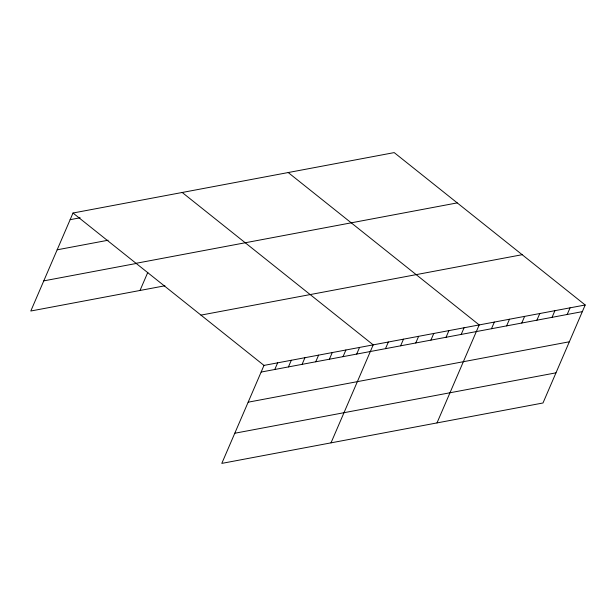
<?xml version="1.0" encoding="UTF-8"?>
<svg xmlns="http://www.w3.org/2000/svg" width="616" height="616" viewBox="0 0 616 616"><rect width="100%" height="100%" fill="white"/><g stroke="black" fill="none" stroke-linecap="round" stroke-linejoin="round"><path stroke-width="0.92" d="M585.2 304.989L263.995 365.404L221.799 463.394L542.996 402.98L585.2 304.989L394.202 152.606L73.004 213.02L30.8 311.011L164.949 285.778M140.009 290.475L147.802 272.387M274.782 369.485L277.647 362.832M288.434 366.92L291.299 360.268M302.086 364.349L304.951 357.696M315.738 361.785L318.603 355.132M329.391 359.213L332.255 352.568M343.043 356.649L345.907 349.996M356.687 354.077L359.551 347.432M331.008 442.85L373.204 344.86L182.213 192.485M385.485 348.664L388.35 342.011M400.623 345.815L403.488 339.162M415.769 342.966L418.634 336.321M430.915 340.117L433.772 333.472M446.053 337.268L448.918 330.623M461.199 334.426L464.064 327.774M436.998 422.915L479.202 324.925L288.211 172.542M491.483 328.728L494.348 322.076M506.622 325.879L509.486 319.227M521.767 323.03L524.632 316.378M536.906 320.181L539.77 313.529M552.052 317.332L554.916 310.687M567.19 314.483L570.054 307.838M70.139 219.673L80.149 217.787M57.157 249.811L108.123 240.232M136.028 263.309L457.234 202.895M43.782 280.873L136.606 263.409M200.97 315.115L522.168 254.701M261.13 372.056L582.336 311.642M248.148 402.194L569.353 341.78M234.773 433.248L555.978 372.834M73.004 213.02L263.995 365.404"/></g></svg>
